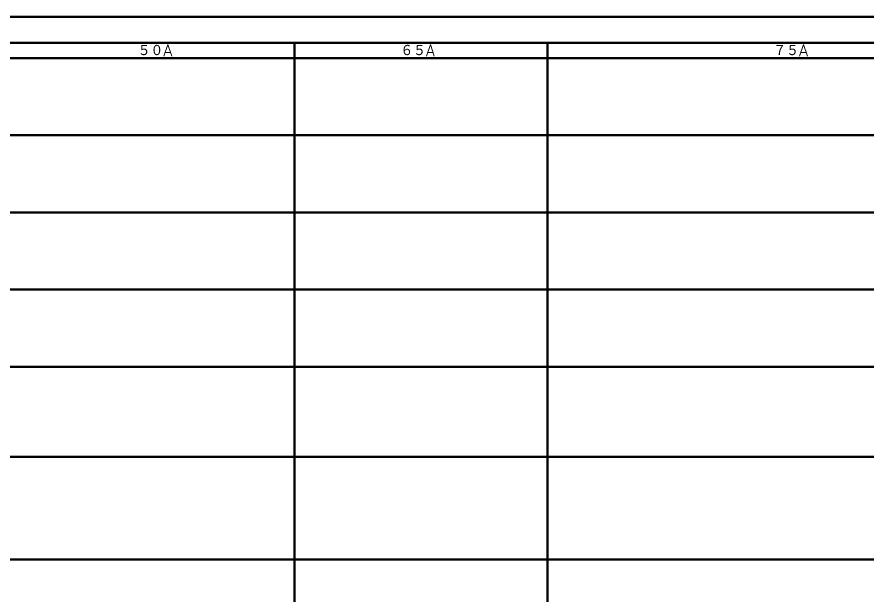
# Model space of a CAD drawing. Header units: millimetres. Extents: x 1711 to 90196, y -23291 to 8516.
# Drawn here: x 29102 to 32404, y -640 to 1608 of the extents above; entities that cross this region are included whole.
import ezdxf

# ---------------------------------------------------------------- set-up
doc = ezdxf.new("R2010")
doc.units = ezdxf.units.MM
doc.layers.add('line', color=153, linetype='Continuous', lineweight=50)
doc.styles.get("Standard").update_dxf_attribs({"font": 'romans.shx', "bigfont": 'extfont.shx'})

# ---------------------------------------------------------------- blocks, each defined once
blk = doc.blocks.new('A$C6aa1e4fd')
at = {"layer": 'line'}
for p, q in [((60, 0), (17081.2, 0)), ((2671.7, -100), (17081.2, -100)), ((8562.7, -100), (8562.7, -8135.9)), ((9545.8, -100), (9545.8, -8135.9)), ((60, -160), (17081.2, -160)), ((60, -460), (17081.2, -460)), ((60, -760), (17081.2, -760)), ((60, -1060), (17081.2, -1060)), ((60, -1360), (17081.2, -1360)), ((60, -1710), (17081.2, -1710)), ((60, -2110), (17081.2, -2110))]:
    blk.add_line(p, q, dxfattribs=at)
at = {"layer": 'line', "char_height": 45, "attachment_point": 5}
for s, insert in [('５０A', (8020.6, -130)), ('６５A', (9040.8, -130)), ('７５A', (10489.8, -130))]:
    blk.add_mtext(s, dxfattribs=dict(at, insert=insert))

msp = doc.modelspace()

# ---------------------------------------------------------------- block references
at = {"layer": 'line', "linetype": 'ByBlock'}
msp.add_blockref('A$C6aa1e4fd', (21617.1739, 1607.5677), dxfattribs=at)

doc.saveas('drawing.dxf')
